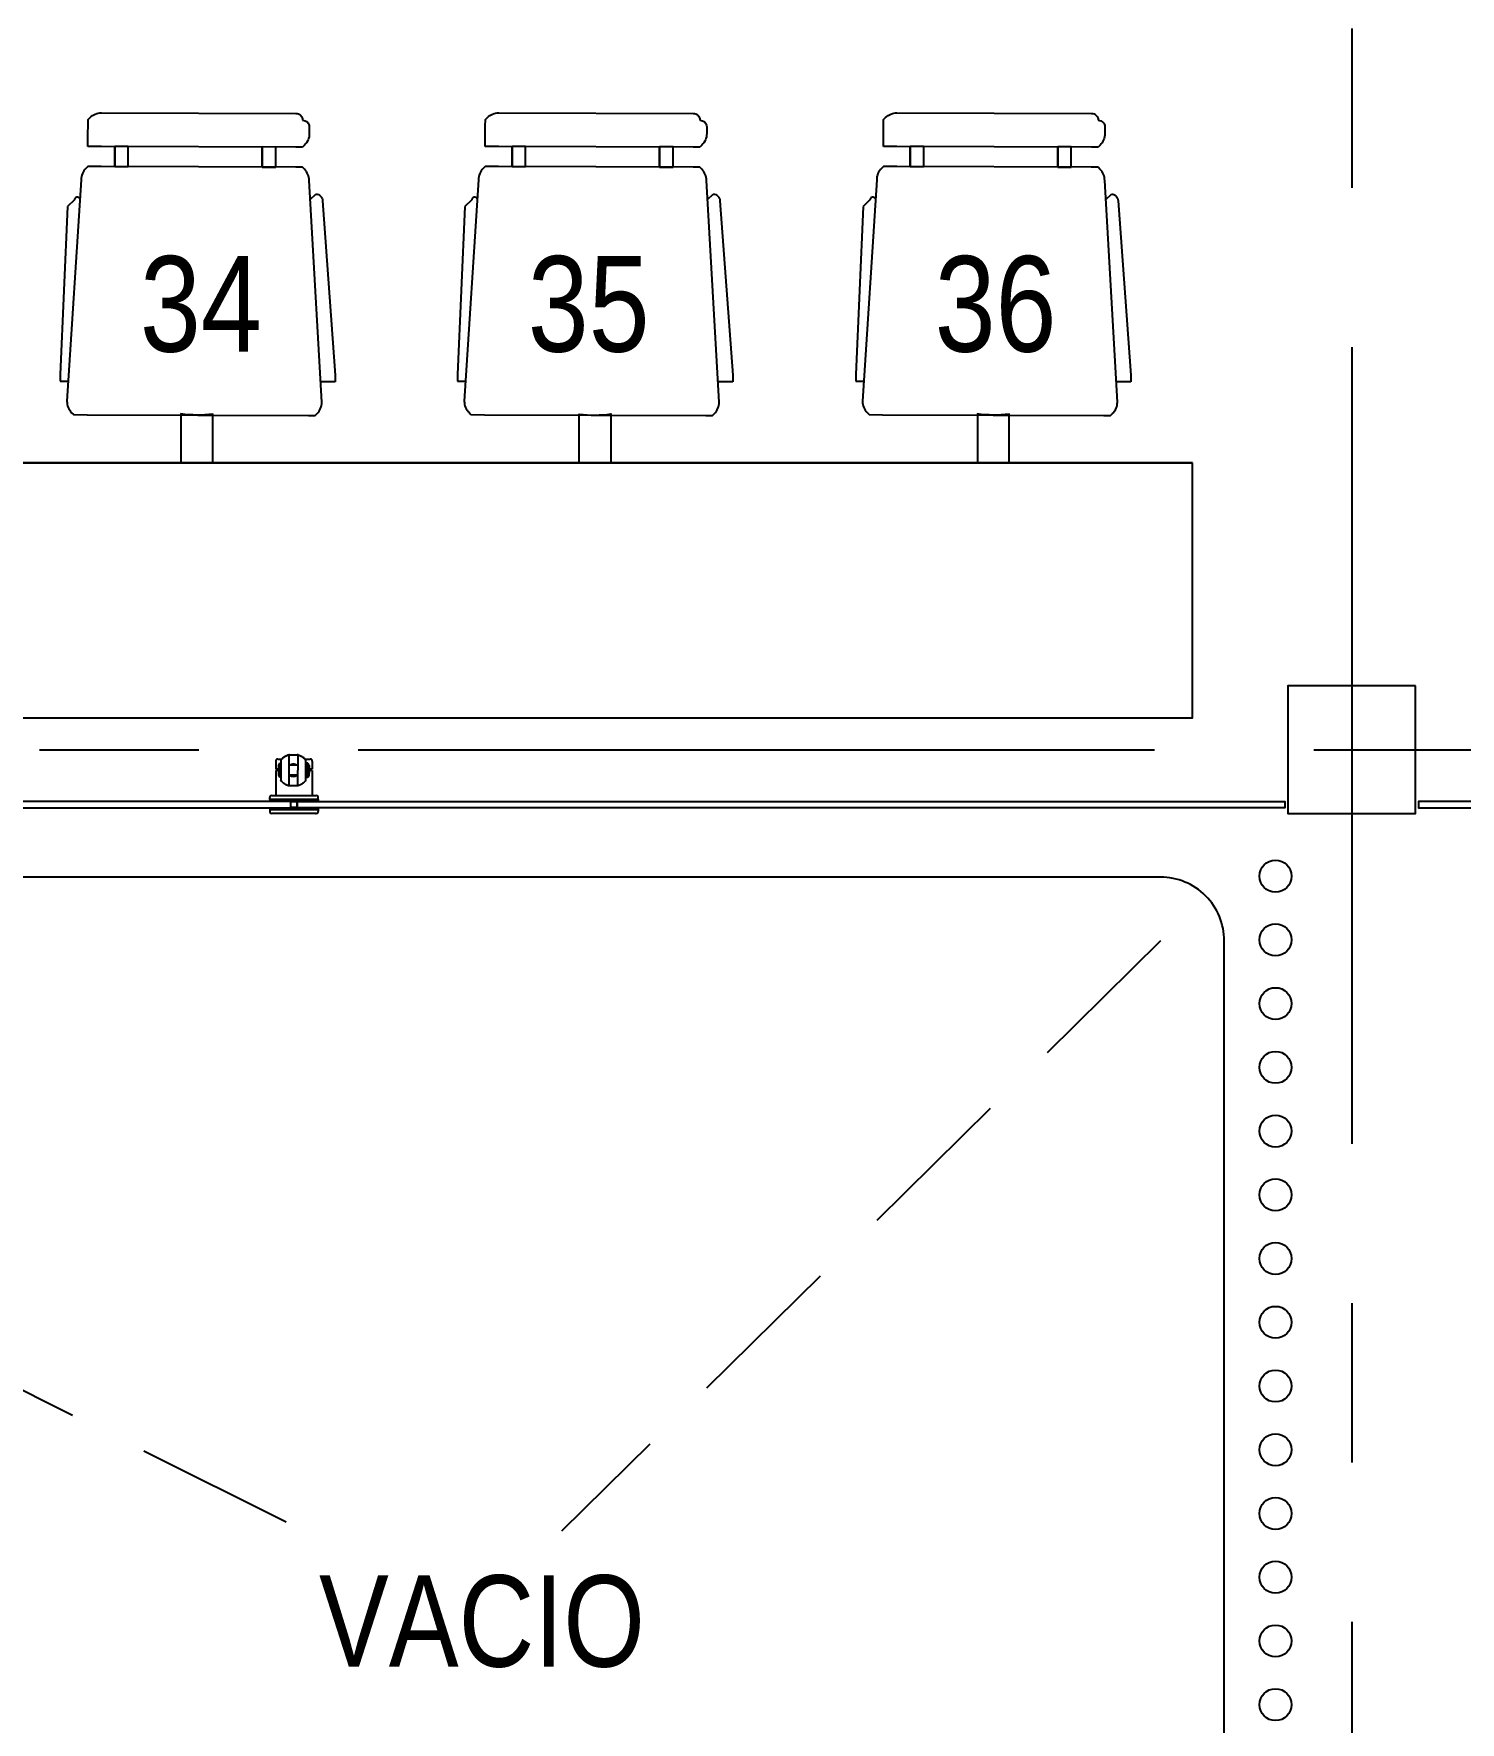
# Model space of a CAD drawing. Extents: x -28 to 149, y -33 to 76.
# Drawn here: x 37.932 to 40.17, y 2.755 to 5.404 of the extents above; entities that cross this region are included whole.
import ezdxf

# ---------------------------------------------------------------- set-up
doc = ezdxf.new("R2010")
doc.units = 0
for name, pattern in [('CENTER', [2, 1.25, -0.25, 0.25, -0.25]), ('HIDDEN', [0.375, 0.25, -0.125]), ('STYLE_01', [0.15, 0.1, -0.05])]:
    doc.linetypes.add(name, pattern=pattern)
for name, color, linetype in [('arq-barandas', 2, 'Continuous'), ('arq-ejes-principales', 1, 'CENTER'), ('arq-hatch', 252, 'Continuous'), ('arq-mobiliario', 1, 'Continuous'), ('arq-pared mamposteria', 4, 'Continuous'), ('arq-proyeccion', 251, 'STYLE_01'), ('arq-text-equipamiento', 2, 'Continuous'), ('arq-ventanas', 2, 'Continuous'), ('arq-vigas exteriores', 3, 'Continuous')]:
    doc.layers.add(name, color=color, linetype=linetype)
doc.styles.add('dape 2', font='ARIALN.TTF', dxfattribs={"height": 2.5})

# ---------------------------------------------------------------- blocks, each defined once
blk = doc.blocks.new('PUESTOS INDIVIDUALES')
for p, q in [((0.1375, 0.9291), (0.1373, 0.9271)), ((0.1381, 0.9311), (0.1375, 0.9291)), ((0.1391, 0.9329), (0.1381, 0.9311)), ((0.1404, 0.9345), (0.1391, 0.9329)), ((0.142, 0.9358), (0.1404, 0.9345)), ((0.1438, 0.9368), (0.142, 0.9358)), ((0.1458, 0.9374), (0.1438, 0.9368)), ((0.1478, 0.9376), (0.1458, 0.9374)), ((0.148, 0.9397), (0.1478, 0.9376)), ((0.1486, 0.9416), (0.148, 0.9397)), ((0.1496, 0.9435), (0.1486, 0.9416)), ((0.1509, 0.9451), (0.1496, 0.9435)), ((0.1525, 0.9464), (0.1509, 0.9451)), ((0.1543, 0.9474), (0.1525, 0.9464)), ((0.1562, 0.948), (0.1543, 0.9474)), ((0.1583, 0.9482), (0.1562, 0.948)), ((0.4636, 0.9492), (0.1583, 0.9482)), ((0.466, 0.9491), (0.4636, 0.9492)), ((0.4685, 0.9487), (0.466, 0.9491)), ((0.4709, 0.9481), (0.4685, 0.9487)), ((0.4733, 0.9473), (0.4709, 0.9481)), ((0.4755, 0.9462), (0.4733, 0.9473)), ((0.4777, 0.945), (0.4755, 0.9462)), ((0.4797, 0.9435), (0.4777, 0.945)), ((0.4816, 0.9418), (0.4797, 0.9435)), ((0.4846, 0.9387), (0.4816, 0.9418)), ((0.4847, 0.9282), (0.4846, 0.9387)), ((0.4847, 0.9177), (0.4847, 0.9282)), ((0.7625, 0.9291), (0.7623, 0.9271)), ((0.7631, 0.9311), (0.7625, 0.9291)), ((0.764, 0.9329), (0.7631, 0.9311)), ((0.7653, 0.9345), (0.764, 0.9329)), ((0.7669, 0.9358), (0.7653, 0.9345)), ((0.7688, 0.9368), (0.7669, 0.9358)), ((0.7707, 0.9374), (0.7688, 0.9368)), ((0.7728, 0.9376), (0.7707, 0.9374)), ((0.773, 0.9397), (0.7728, 0.9376)), ((0.7736, 0.9416), (0.773, 0.9397)), ((0.7745, 0.9435), (0.7736, 0.9416)), ((0.7758, 0.9451), (0.7745, 0.9435)), ((0.7774, 0.9464), (0.7758, 0.9451)), ((0.7792, 0.9474), (0.7774, 0.9464)), ((0.7812, 0.948), (0.7792, 0.9474)), ((0.7833, 0.9482), (0.7812, 0.948)), ((1.0885, 0.9492), (0.7833, 0.9482)), ((1.091, 0.9491), (1.0885, 0.9492)), ((1.0935, 0.9487), (1.091, 0.9491)), ((1.0959, 0.9481), (1.0935, 0.9487)), ((1.0983, 0.9473), (1.0959, 0.9481)), ((1.1005, 0.9462), (1.0983, 0.9473)), ((1.1027, 0.945), (1.1005, 0.9462)), ((1.1047, 0.9435), (1.1027, 0.945)), ((1.1065, 0.9418), (1.1047, 0.9435)), ((1.1096, 0.9387), (1.1065, 0.9418)), ((1.1097, 0.9282), (1.1096, 0.9387)), ((1.1097, 0.9177), (1.1097, 0.9282)), ((1.3861, 0.9291), (1.3859, 0.927)), ((1.3867, 0.9311), (1.3861, 0.9291)), ((1.3876, 0.9329), (1.3867, 0.9311)), ((1.3889, 0.9345), (1.3876, 0.9329)), ((1.3905, 0.9358), (1.3889, 0.9345)), ((1.3923, 0.9368), (1.3905, 0.9358)), ((1.3943, 0.9374), (1.3923, 0.9368)), ((1.3964, 0.9376), (1.3943, 0.9374)), ((1.3966, 0.9397), (1.3964, 0.9376)), ((1.3972, 0.9416), (1.3966, 0.9397)), ((1.3981, 0.9435), (1.3972, 0.9416)), ((1.3994, 0.9451), (1.3981, 0.9435)), ((1.401, 0.9464), (1.3994, 0.9451)), ((1.4028, 0.9474), (1.401, 0.9464)), ((1.4048, 0.948), (1.4028, 0.9474)), ((1.4069, 0.9482), (1.4048, 0.948)), ((1.7121, 0.9492), (1.4069, 0.9482)), ((1.7146, 0.9491), (1.7121, 0.9492)), ((1.7171, 0.9487), (1.7146, 0.9491)), ((1.7195, 0.9481), (1.7171, 0.9487)), ((1.7218, 0.9473), (1.7195, 0.9481)), ((1.7241, 0.9462), (1.7218, 0.9473)), ((1.7263, 0.945), (1.7241, 0.9462)), ((1.7283, 0.9435), (1.7263, 0.945)), ((1.7301, 0.9418), (1.7283, 0.9435)), ((1.7332, 0.9387), (1.7301, 0.9418)), ((1.7332, 0.9282), (1.7332, 0.9387)), ((1.7333, 0.9177), (1.7332, 0.9282)), ((0.1373, 0.9271), (0.1374, 0.9165)), ((0.1374, 0.9165), (0.1375, 0.914)), ((0.1375, 0.914), (0.1379, 0.9116)), ((0.1379, 0.9116), (0.1385, 0.9092)), ((0.1385, 0.9092), (0.1393, 0.9068)), ((0.1393, 0.9068), (0.1404, 0.9046)), ((0.1404, 0.9046), (0.1417, 0.9024)), ((0.1417, 0.9024), (0.1432, 0.9004)), ((0.4848, 0.8966), (0.4847, 0.9177)), ((0.4847, 0.9177), (0.4847, 0.9177)), ((0.7623, 0.9271), (0.7623, 0.9165)), ((0.7623, 0.9165), (0.7625, 0.914)), ((0.7625, 0.914), (0.7628, 0.9116)), ((0.7628, 0.9116), (0.7634, 0.9092)), ((0.7634, 0.9092), (0.7643, 0.9068)), ((0.7643, 0.9068), (0.7654, 0.9046)), ((0.7654, 0.9046), (0.7667, 0.9024)), ((0.7667, 0.9024), (0.7681, 0.9004)), ((1.1098, 0.8966), (1.1097, 0.9177)), ((1.1097, 0.9177), (1.1097, 0.9177)), ((1.3859, 0.927), (1.3859, 0.9165)), ((1.3859, 0.9165), (1.3861, 0.914)), ((1.3861, 0.914), (1.3864, 0.9116)), ((1.3864, 0.9116), (1.387, 0.9091)), ((1.387, 0.9091), (1.3879, 0.9068)), ((1.3879, 0.9068), (1.389, 0.9046)), ((1.389, 0.9046), (1.3902, 0.9024)), ((1.3902, 0.9024), (1.3917, 0.9004)), ((1.7334, 0.8966), (1.7333, 0.9177)), ((1.7333, 0.9177), (1.7333, 0.9177)), ((0.1432, 0.9004), (0.1449, 0.8986)), ((0.1449, 0.8986), (0.1479, 0.8955)), ((0.1479, 0.8955), (0.1585, 0.8955)), ((0.1585, 0.8955), (0.4637, 0.8966)), ((0.1902, 0.8641), (0.1901, 0.8957)), ((0.1902, 0.8641), (0.1901, 0.8957)), ((0.1901, 0.8957), (0.2111, 0.8957)), ((0.2112, 0.8641), (0.2111, 0.8957)), ((0.2111, 0.8957), (0.2112, 0.8641)), ((0.4216, 0.8964), (0.4427, 0.8965)), ((0.4217, 0.8648), (0.4216, 0.8964)), ((0.4217, 0.8648), (0.4216, 0.8964)), ((0.4428, 0.8649), (0.4427, 0.8965)), ((0.4427, 0.8965), (0.4428, 0.8649)), ((0.4637, 0.8966), (0.4848, 0.8966)), ((0.7681, 0.9004), (0.7698, 0.8986)), ((0.7698, 0.8986), (0.7729, 0.8955)), ((0.7729, 0.8955), (0.7834, 0.8955)), ((0.7834, 0.8955), (1.0887, 0.8966)), ((0.8151, 0.8641), (0.815, 0.8957)), ((0.8151, 0.8641), (0.815, 0.8957)), ((0.815, 0.8957), (0.8361, 0.8957)), ((0.8362, 0.8641), (0.8361, 0.8957)), ((0.8361, 0.8957), (0.8362, 0.8641)), ((1.0466, 0.8964), (1.0677, 0.8965)), ((1.0467, 0.8648), (1.0466, 0.8964)), ((1.0467, 0.8648), (1.0466, 0.8964)), ((1.0678, 0.8649), (1.0677, 0.8965)), ((1.0677, 0.8965), (1.0678, 0.8649)), ((1.0887, 0.8966), (1.1098, 0.8966)), ((1.3917, 0.9004), (1.3934, 0.8986)), ((1.3934, 0.8986), (1.3965, 0.8955)), ((1.3965, 0.8955), (1.407, 0.8955)), ((1.407, 0.8955), (1.7123, 0.8966)), ((1.4386, 0.8956), (1.4597, 0.8957)), ((1.4387, 0.8641), (1.4386, 0.8956)), ((1.4387, 0.8641), (1.4386, 0.8956)), ((1.4598, 0.8641), (1.4597, 0.8957)), ((1.4597, 0.8957), (1.4598, 0.8641)), ((1.6702, 0.8964), (1.6912, 0.8965)), ((1.6703, 0.8648), (1.6702, 0.8964)), ((1.6703, 0.8648), (1.6702, 0.8964)), ((1.6914, 0.8649), (1.6912, 0.8965)), ((1.6912, 0.8965), (1.6914, 0.8649)), ((1.7123, 0.8966), (1.7334, 0.8966)), ((0.1377, 0.8453), (0.1381, 0.8478)), ((0.1381, 0.8478), (0.1387, 0.8502)), ((0.1387, 0.8502), (0.1395, 0.8526)), ((0.1395, 0.8526), (0.1406, 0.8548)), ((0.1406, 0.8548), (0.1418, 0.857)), ((0.1418, 0.857), (0.1433, 0.859)), ((0.1433, 0.859), (0.145, 0.8608)), ((0.145, 0.8608), (0.1481, 0.8639)), ((0.1481, 0.8639), (0.1586, 0.864)), ((0.1586, 0.864), (0.4638, 0.865)), ((0.2112, 0.8641), (0.1902, 0.8641)), ((0.4428, 0.8649), (0.4217, 0.8648)), ((0.4638, 0.865), (0.4849, 0.8651)), ((0.4638, 0.865), (0.4638, 0.865)), ((0.4849, 0.8651), (0.488, 0.862)), ((0.488, 0.862), (0.4897, 0.8601)), ((0.4897, 0.8601), (0.4912, 0.8581)), ((0.4912, 0.8581), (0.4925, 0.856)), ((0.4925, 0.856), (0.4935, 0.8538)), ((0.4935, 0.8538), (0.4944, 0.8514)), ((0.4944, 0.8514), (0.495, 0.849)), ((0.495, 0.849), (0.4954, 0.8465)), ((0.7627, 0.8453), (0.763, 0.8478)), ((0.763, 0.8478), (0.7636, 0.8502)), ((0.7636, 0.8502), (0.7645, 0.8526)), ((0.7645, 0.8526), (0.7655, 0.8548)), ((0.7655, 0.8548), (0.7668, 0.857)), ((0.7668, 0.857), (0.7683, 0.859)), ((0.7683, 0.859), (0.77, 0.8608)), ((0.77, 0.8608), (0.773, 0.8639)), ((0.773, 0.8639), (0.7836, 0.864)), ((0.7836, 0.864), (1.0888, 0.865)), ((0.8362, 0.8641), (0.8151, 0.8641)), ((1.0678, 0.8649), (1.0467, 0.8648)), ((1.0888, 0.865), (1.1099, 0.8651)), ((1.0888, 0.865), (1.0888, 0.865)), ((1.1099, 0.8651), (1.113, 0.862)), ((1.113, 0.862), (1.1146, 0.8601)), ((1.1146, 0.8601), (1.1161, 0.8581)), ((1.1161, 0.8581), (1.1174, 0.856)), ((1.1174, 0.856), (1.1185, 0.8538)), ((1.1185, 0.8538), (1.1193, 0.8514)), ((1.1193, 0.8514), (1.12, 0.849)), ((1.12, 0.849), (1.1203, 0.8465)), ((1.3863, 0.8453), (1.3866, 0.8478)), ((1.3866, 0.8478), (1.3872, 0.8502)), ((1.3872, 0.8502), (1.3881, 0.8526)), ((1.3881, 0.8526), (1.3891, 0.8548)), ((1.3891, 0.8548), (1.3904, 0.857)), ((1.3904, 0.857), (1.3919, 0.859)), ((1.3919, 0.859), (1.3935, 0.8608)), ((1.3935, 0.8608), (1.3966, 0.8639)), ((1.3966, 0.8639), (1.4071, 0.864)), ((1.4071, 0.864), (1.7124, 0.865)), ((1.4598, 0.8641), (1.4387, 0.8641)), ((1.6914, 0.8649), (1.6703, 0.8648)), ((1.7124, 0.865), (1.7335, 0.8651)), ((1.7124, 0.865), (1.7124, 0.865)), ((1.7335, 0.8651), (1.7366, 0.862)), ((1.7366, 0.862), (1.7382, 0.8601)), ((1.7382, 0.8601), (1.7397, 0.8581)), ((1.7397, 0.8581), (1.741, 0.856)), ((1.741, 0.856), (1.7421, 0.8538)), ((1.7421, 0.8538), (1.7429, 0.8514)), ((1.7429, 0.8514), (1.7436, 0.849)), ((1.7436, 0.849), (1.7439, 0.8465)), ((0.1177, 0.4954), (0.1376, 0.8428)), ((0.1251, 0.8215), (0.1231, 0.8209)), ((0.1271, 0.8218), (0.1251, 0.8215)), ((0.1359, 0.8131), (0.1271, 0.8218)), ((0.1376, 0.8428), (0.1377, 0.8453)), ((0.4954, 0.8465), (0.4955, 0.844)), ((0.4955, 0.844), (0.5177, 0.4967)), ((0.7427, 0.4954), (0.7626, 0.8428)), ((0.7501, 0.8215), (0.7481, 0.8209)), ((0.7521, 0.8218), (0.7501, 0.8215)), ((0.7609, 0.8131), (0.7521, 0.8218)), ((0.7626, 0.8428), (0.7627, 0.8453)), ((1.1203, 0.8465), (1.1205, 0.844)), ((1.1205, 0.844), (1.1427, 0.4967)), ((1.3663, 0.4954), (1.3862, 0.8428)), ((1.3737, 0.8215), (1.3717, 0.8209)), ((1.3757, 0.8218), (1.3737, 0.8215)), ((1.3845, 0.8131), (1.3757, 0.8218)), ((1.3862, 0.8428), (1.3863, 0.8453)), ((1.7439, 0.8465), (1.7441, 0.844)), ((1.7441, 0.844), (1.7663, 0.4967)), ((0.1167, 0.8112), (0.0965, 0.5374)), ((0.1168, 0.8132), (0.1167, 0.8112)), ((0.1174, 0.8152), (0.1168, 0.8132)), ((0.1184, 0.8171), (0.1174, 0.8152)), ((0.1197, 0.8186), (0.1184, 0.8171)), ((0.1213, 0.82), (0.1197, 0.8186)), ((0.1231, 0.8209), (0.1213, 0.82)), ((0.4974, 0.8143), (0.4987, 0.8156)), ((0.4987, 0.8156), (0.4997, 0.8163)), ((0.4997, 0.8163), (0.5009, 0.8168)), ((0.5009, 0.8168), (0.5022, 0.8168)), ((0.5022, 0.8168), (0.5034, 0.8165)), ((0.5034, 0.8165), (0.5045, 0.8159)), ((0.5045, 0.8159), (0.5054, 0.8149)), ((0.5054, 0.8149), (0.5059, 0.8138)), ((0.5059, 0.8138), (0.5061, 0.8125)), ((0.5061, 0.8125), (0.5167, 0.802)), ((0.5167, 0.802), (0.5281, 0.5389)), ((0.7416, 0.8112), (0.7215, 0.5374)), ((0.7418, 0.8132), (0.7416, 0.8112)), ((0.7424, 0.8152), (0.7418, 0.8132)), ((0.7434, 0.8171), (0.7424, 0.8152)), ((0.7447, 0.8186), (0.7434, 0.8171)), ((0.7463, 0.82), (0.7447, 0.8186)), ((0.7481, 0.8209), (0.7463, 0.82)), ((1.1224, 0.8143), (1.1236, 0.8156)), ((1.1236, 0.8156), (1.1247, 0.8163)), ((1.1247, 0.8163), (1.1259, 0.8168)), ((1.1259, 0.8168), (1.1271, 0.8168)), ((1.1271, 0.8168), (1.1284, 0.8165)), ((1.1284, 0.8165), (1.1295, 0.8159)), ((1.1295, 0.8159), (1.1303, 0.8149)), ((1.1303, 0.8149), (1.1309, 0.8138)), ((1.1309, 0.8138), (1.1311, 0.8125)), ((1.1311, 0.8125), (1.1417, 0.802)), ((1.1417, 0.802), (1.1531, 0.5389)), ((1.3652, 0.8112), (1.3451, 0.5374)), ((1.3654, 0.8132), (1.3652, 0.8112)), ((1.366, 0.8152), (1.3654, 0.8132)), ((1.367, 0.817), (1.366, 0.8152)), ((1.3683, 0.8186), (1.367, 0.817)), ((1.3699, 0.82), (1.3683, 0.8186)), ((1.3717, 0.8209), (1.3699, 0.82)), ((1.746, 0.8143), (1.7472, 0.8156)), ((1.7472, 0.8156), (1.7483, 0.8163)), ((1.7483, 0.8163), (1.7495, 0.8167)), ((1.7495, 0.8167), (1.7507, 0.8168)), ((1.7507, 0.8168), (1.752, 0.8165)), ((1.752, 0.8165), (1.7531, 0.8159)), ((1.7531, 0.8159), (1.7539, 0.8149)), ((1.7539, 0.8149), (1.7545, 0.8138)), ((1.7545, 0.8138), (1.7547, 0.8125)), ((1.7547, 0.8125), (1.7652, 0.802)), ((1.7652, 0.802), (1.7767, 0.5389)), ((0.0965, 0.5374), (0.0966, 0.5269)), ((0.5281, 0.5389), (0.5281, 0.5284)), ((0.7215, 0.5374), (0.7215, 0.5269)), ((1.1531, 0.5389), (1.1531, 0.5284)), ((1.3451, 0.5374), (1.3451, 0.5269)), ((1.7767, 0.5389), (1.7767, 0.5284)), ((0.0966, 0.5269), (0.1071, 0.527)), ((0.1071, 0.527), (0.1195, 0.527)), ((0.5176, 0.5283), (0.5157, 0.5283)), ((0.5281, 0.5284), (0.5176, 0.5283)), ((0.7215, 0.5269), (0.732, 0.527)), ((0.732, 0.527), (0.7445, 0.527)), ((1.1426, 0.5283), (1.1407, 0.5283)), ((1.1531, 0.5284), (1.1426, 0.5283)), ((1.3451, 0.5269), (1.3556, 0.5269)), ((1.3556, 0.5269), (1.3681, 0.527)), ((1.7662, 0.5283), (1.7643, 0.5283)), ((1.7767, 0.5284), (1.7662, 0.5283)), ((0.1178, 0.4929), (0.1177, 0.4954)), ((0.1182, 0.4905), (0.1178, 0.4929)), ((0.1188, 0.488), (0.1182, 0.4905)), ((0.1197, 0.4857), (0.1188, 0.488)), ((0.1207, 0.4834), (0.1197, 0.4857)), ((0.122, 0.4813), (0.1207, 0.4834)), ((0.1235, 0.4793), (0.122, 0.4813)), ((0.1252, 0.4775), (0.1235, 0.4793)), ((0.1283, 0.4744), (0.1252, 0.4775)), ((0.5103, 0.4788), (0.5073, 0.4757)), ((0.512, 0.4806), (0.5103, 0.4788)), ((0.5135, 0.4826), (0.512, 0.4806)), ((0.5147, 0.4848), (0.5135, 0.4826)), ((0.5158, 0.487), (0.5147, 0.4848)), ((0.5166, 0.4894), (0.5158, 0.487)), ((0.5172, 0.4918), (0.5166, 0.4894)), ((0.5176, 0.4942), (0.5172, 0.4918)), ((0.5177, 0.4967), (0.5176, 0.4942)), ((0.7428, 0.4929), (0.7427, 0.4954)), ((0.7432, 0.4905), (0.7428, 0.4929)), ((0.7438, 0.488), (0.7432, 0.4905)), ((0.7446, 0.4857), (0.7438, 0.488)), ((0.7457, 0.4834), (0.7446, 0.4857)), ((0.747, 0.4813), (0.7457, 0.4834)), ((0.7485, 0.4793), (0.747, 0.4813)), ((0.7502, 0.4775), (0.7485, 0.4793)), ((0.7533, 0.4744), (0.7502, 0.4775)), ((1.1353, 0.4788), (1.1322, 0.4757)), ((1.137, 0.4806), (1.1353, 0.4788)), ((1.1384, 0.4826), (1.137, 0.4806)), ((1.1397, 0.4848), (1.1384, 0.4826)), ((1.1408, 0.487), (1.1397, 0.4848)), ((1.1416, 0.4894), (1.1408, 0.487)), ((1.1422, 0.4918), (1.1416, 0.4894)), ((1.1426, 0.4942), (1.1422, 0.4918)), ((1.1427, 0.4967), (1.1426, 0.4942)), ((1.3664, 0.4929), (1.3663, 0.4954)), ((1.3668, 0.4904), (1.3664, 0.4929)), ((1.3674, 0.488), (1.3668, 0.4904)), ((1.3682, 0.4857), (1.3674, 0.488)), ((1.3693, 0.4834), (1.3682, 0.4857)), ((1.3706, 0.4813), (1.3693, 0.4834)), ((1.3721, 0.4793), (1.3706, 0.4813)), ((1.3738, 0.4775), (1.3721, 0.4793)), ((1.3769, 0.4744), (1.3738, 0.4775)), ((1.7589, 0.4787), (1.7558, 0.4757)), ((1.7606, 0.4806), (1.7589, 0.4787)), ((1.762, 0.4826), (1.7606, 0.4806)), ((1.7633, 0.4848), (1.762, 0.4826)), ((1.7644, 0.487), (1.7633, 0.4848)), ((1.7652, 0.4894), (1.7644, 0.487)), ((1.7658, 0.4918), (1.7652, 0.4894)), ((1.7662, 0.4942), (1.7658, 0.4918)), ((1.7663, 0.4967), (1.7662, 0.4942)), ((0.1388, 0.4744), (0.1283, 0.4744)), ((0.4862, 0.4756), (0.1388, 0.4744)), ((0.5073, 0.4757), (0.4862, 0.4756)), ((0.7638, 0.4744), (0.7533, 0.4744)), ((1.1112, 0.4756), (0.7638, 0.4744)), ((1.1322, 0.4757), (1.1112, 0.4756)), ((1.3874, 0.4744), (1.3769, 0.4744)), ((1.7348, 0.4756), (1.3874, 0.4744)), ((1.7558, 0.4757), (1.7348, 0.4756))]:
    blk.add_line(p, q)
at = {"linetype": 'Continuous'}
blk.add_line((7.5, 0.4), (0, 0.4), dxfattribs=at)
for points in [[(0.3375, 0.4), (0.2875, 0.4), (0.2875, 0.4766, 0.071799), (0.3375, 0.477)], [(0.9125, 0.4), (0.9625, 0.4), (0.9625, 0.4766, -0.071799), (0.9125, 0.477)], [(1.5875, 0.4), (1.5375, 0.4), (1.5375, 0.4766, 0.071799), (1.5875, 0.477)]]:
    blk.add_lwpolyline(points, format="xyb", close=True, dxfattribs=at)
blk.add_lwpolyline([(0, 0.4), (7.5, 0.4), (7.5, 0), (0, 0)], close=True, dxfattribs=at)
blk = doc.blocks.new('base vidrio 1')
for p, q in [((345.9692, 164.3066), (345.9753, 164.3066)), ((345.9742, 164.3054), (345.9742, 164.2961)), ((345.9742, 164.3054), (345.9742, 164.3054)), ((345.9869, 164.296), (345.9869, 164.3135)), ((345.9869, 164.3135), (345.9869, 164.3135)), ((346.0004, 164.3135), (346.0004, 164.296)), ((346.0004, 164.3135), (346.0004, 164.3135)), ((346.0117, 164.3066), (346.02, 164.3066)), ((346.0131, 164.296), (346.0131, 164.3053)), ((346.0131, 164.3053), (346.0131, 164.3053)), ((345.9661, 164.3034), (345.9661, 164.2907)), ((345.9702, 164.2907), (345.9661, 164.2907)), ((345.9702, 164.2887), (345.9661, 164.2887)), ((345.9661, 164.2887), (345.9661, 164.2493)), ((345.9702, 164.2886), (345.9701, 164.2821)), ((345.9701, 164.2821), (345.9721, 164.278)), ((345.9702, 164.2961), (345.9722, 164.3002)), ((345.9702, 164.2961), (345.9702, 164.2922)), ((345.9702, 164.2886), (345.9702, 164.2922)), ((345.9722, 164.3002), (345.9721, 164.278)), ((345.9742, 164.3002), (345.9722, 164.3002)), ((345.9742, 164.2961), (345.9741, 164.2821)), ((345.9741, 164.2821), (345.9741, 164.2727)), ((345.9868, 164.282), (345.9869, 164.296)), ((345.9868, 164.2645), (345.9868, 164.282)), ((346.0003, 164.2811), (345.9868, 164.2811)), ((346.0004, 164.2969), (345.9869, 164.297)), ((346.0004, 164.296), (346.0003, 164.282)), ((346.0003, 164.282), (346.0003, 164.2645)), ((346.013, 164.282), (346.0131, 164.296)), ((346.013, 164.2726), (346.013, 164.282)), ((346.0141, 164.281), (346.013, 164.281)), ((346.0142, 164.2969), (346.0131, 164.2969)), ((346.0142, 164.3001), (346.0141, 164.2779)), ((346.0162, 164.3001), (346.0142, 164.3001)), ((346.0162, 164.3001), (346.0161, 164.2779)), ((346.0181, 164.2815), (346.0161, 164.2779)), ((346.0182, 164.2965), (346.0162, 164.3001)), ((346.0182, 164.287), (346.0181, 164.2815)), ((346.0182, 164.2965), (346.0182, 164.2909)), ((346.0182, 164.2909), (346.0182, 164.287)), ((346.0232, 164.2907), (346.0182, 164.2908)), ((346.0232, 164.2887), (346.0182, 164.2887)), ((346.0189, 164.2861), (346.0189, 164.286)), ((346.0213, 164.2907), (346.0213, 164.2905)), ((346.0214, 164.2907), (346.0214, 164.2907)), ((346.0232, 164.3034), (346.0232, 164.2907)), ((346.0232, 164.2887), (346.0232, 164.2493)), ((345.9741, 164.278), (345.9721, 164.278)), ((346.0161, 164.2779), (346.0141, 164.2779)), ((345.9565, 164.2429), (345.9565, 164.2461)), ((345.9565, 164.2429), (346.0327, 164.2429)), ((345.9565, 164.2429), (345.9565, 164.2401)), ((346.0327, 164.2429), (345.9565, 164.2429)), ((345.9565, 164.2301), (345.9565, 164.2276)), ((346.0327, 164.2276), (345.9565, 164.2276)), ((345.9565, 164.2276), (346.0327, 164.2276)), ((345.9565, 164.2276), (345.9565, 164.2244)), ((345.9597, 164.2493), (346.0296, 164.2493)), ((346.0327, 164.2429), (346.0327, 164.2461)), ((346.0327, 164.2429), (346.0327, 164.2401)), ((346.0327, 164.2301), (346.0327, 164.2276)), ((346.0327, 164.2276), (346.0327, 164.2244)), ((346.0278, 164.2212), (345.9597, 164.2212)), ((346.0296, 164.2212), (345.9597, 164.2212))]:
    blk.add_line(p, q)
at = {"flags": 128}
for points in [[(345.9742, 164.3054), (345.9748, 164.3061), (345.9754, 164.3067), (345.976, 164.3073), (345.9766, 164.3078), (345.9772, 164.3084), (345.9778, 164.3089), (345.9784, 164.3093), (345.979, 164.3098), (345.9796, 164.3102), (345.9803, 164.3106), (345.9809, 164.311), (345.9815, 164.3113), (345.9821, 164.3117), (345.9828, 164.312), (345.9834, 164.3123), (345.9839, 164.3125), (345.9845, 164.3127), (345.985, 164.3129), (345.9855, 164.3131), (345.9859, 164.3132), (345.9863, 164.3133), (345.9866, 164.3134), (345.9868, 164.3135), (345.9869, 164.3135)], [(345.9742, 164.3054), (345.9748, 164.3061), (345.9755, 164.3068), (345.9762, 164.3075), (345.9769, 164.3081), (345.9776, 164.3088), (345.9784, 164.3093), (345.9791, 164.3099), (345.9799, 164.3104), (345.9808, 164.3109), (345.9816, 164.3114), (345.9824, 164.3118), (345.9833, 164.3123), (345.9842, 164.3126), (345.9851, 164.313), (345.986, 164.3133), (345.9869, 164.3135)], [(345.9869, 164.3135), (345.987, 164.3135), (345.9872, 164.3135), (345.9874, 164.3135), (345.9878, 164.3135), (345.9883, 164.3134), (345.9889, 164.3134), (345.9896, 164.3134), (345.9903, 164.3133), (345.9911, 164.3133), (345.9919, 164.3133), (345.9928, 164.3133), (345.9937, 164.3133), (345.9946, 164.3133), (345.9954, 164.3133), (345.9963, 164.3133), (345.9971, 164.3133), (345.9978, 164.3133), (345.9984, 164.3134), (345.999, 164.3134), (345.9995, 164.3134), (345.9999, 164.3135), (346.0002, 164.3135), (346.0004, 164.3135), (346.0004, 164.3135)], [(346.0004, 164.3135), (346.0005, 164.3135), (346.0007, 164.3134), (346.001, 164.3133), (346.0014, 164.3132), (346.0018, 164.313), (346.0023, 164.3129), (346.0028, 164.3127), (346.0034, 164.3125), (346.004, 164.3122), (346.0046, 164.3119), (346.0052, 164.3116), (346.0058, 164.3113), (346.0064, 164.3109), (346.0071, 164.3106), (346.0077, 164.3101), (346.0083, 164.3097), (346.0089, 164.3093), (346.0095, 164.3088), (346.0101, 164.3083), (346.0108, 164.3078), (346.0113, 164.3072), (346.0119, 164.3066), (346.0125, 164.306), (346.0131, 164.3053)], [(346.0004, 164.3135), (346.0013, 164.3132), (346.0022, 164.3129), (346.0031, 164.3126), (346.004, 164.3122), (346.0049, 164.3118), (346.0057, 164.3113), (346.0066, 164.3109), (346.0074, 164.3104), (346.0082, 164.3098), (346.009, 164.3093), (346.0097, 164.3087), (346.0104, 164.3081), (346.0111, 164.3074), (346.0118, 164.3067), (346.0125, 164.306), (346.0131, 164.3053)], [(345.9702, 164.2922), (345.9703, 164.2924), (345.9705, 164.2925), (345.9706, 164.2926), (345.9708, 164.2926), (345.9709, 164.2926), (345.971, 164.2925), (345.9711, 164.2923), (345.9712, 164.2921), (345.9713, 164.2919), (345.9714, 164.2916), (345.9714, 164.2913), (345.9714, 164.291), (345.9714, 164.2907), (345.9713, 164.2903), (345.9713, 164.29), (345.9712, 164.2897), (345.9711, 164.2894), (345.971, 164.2891), (345.9709, 164.2889), (345.9708, 164.2888), (345.9706, 164.2887), (345.9705, 164.2886), (345.9703, 164.2886), (345.9702, 164.2886)], [(346.0182, 164.287), (346.018, 164.287), (346.0179, 164.287), (346.0177, 164.287), (346.0176, 164.2871), (346.0175, 164.2872), (346.0174, 164.2874), (346.0173, 164.2876), (346.0172, 164.2878), (346.0171, 164.2881), (346.0171, 164.2884), (346.017, 164.2887), (346.017, 164.289), (346.0171, 164.2893), (346.0171, 164.2895), (346.0171, 164.2898), (346.0172, 164.2901), (346.0173, 164.2903), (346.0174, 164.2905), (346.0175, 164.2907), (346.0176, 164.2908), (346.0177, 164.2909), (346.0179, 164.2909), (346.018, 164.291), (346.0182, 164.2909)], [(345.9868, 164.2645), (345.9867, 164.2646), (345.9865, 164.2646), (345.9862, 164.2647), (345.9858, 164.2648), (345.9854, 164.265), (345.9849, 164.2652), (345.9844, 164.2653), (345.9838, 164.2656), (345.9833, 164.2658), (345.9827, 164.2661), (345.982, 164.2664), (345.9814, 164.2667), (345.9808, 164.2671), (345.9801, 164.2675), (345.9795, 164.2679), (345.9789, 164.2683), (345.9783, 164.2688), (345.9777, 164.2692), (345.9771, 164.2697), (345.9765, 164.2703), (345.9759, 164.2708), (345.9753, 164.2714), (345.9747, 164.2721), (345.9741, 164.2727)], [(346.0003, 164.2645), (346.0002, 164.2645), (346.0001, 164.2645), (345.9998, 164.2646), (345.9994, 164.2646), (345.9989, 164.2646), (345.9983, 164.2647), (345.9977, 164.2647), (345.9969, 164.2647), (345.9961, 164.2648), (345.9953, 164.2648), (345.9944, 164.2648), (345.9935, 164.2648), (345.9927, 164.2648), (345.9918, 164.2648), (345.991, 164.2648), (345.9902, 164.2647), (345.9894, 164.2647), (345.9888, 164.2647), (345.9882, 164.2647), (345.9877, 164.2646), (345.9873, 164.2646), (345.987, 164.2646), (345.9869, 164.2646), (345.9868, 164.2646)], [(346.013, 164.2726), (346.0124, 164.272), (346.0119, 164.2713), (346.0113, 164.2707), (346.0107, 164.2702), (346.0101, 164.2697), (346.0095, 164.2692), (346.0088, 164.2687), (346.0082, 164.2682), (346.0076, 164.2678), (346.007, 164.2674), (346.0063, 164.267), (346.0057, 164.2667), (346.0051, 164.2663), (346.0045, 164.266), (346.0039, 164.2658), (346.0033, 164.2655), (346.0027, 164.2653), (346.0022, 164.2651), (346.0017, 164.2649), (346.0013, 164.2648), (346.0009, 164.2647), (346.0006, 164.2646), (346.0004, 164.2645), (346.0003, 164.2645)]]:
    blk.add_lwpolyline(points, dxfattribs=at)
at = {"ltscale": 0.722756, "flags": 128}
blk.add_lwpolyline([(345.9989, 164.2969), (345.9986, 164.2971), (345.9983, 164.2973), (345.9979, 164.2975), (345.9975, 164.2977), (345.9971, 164.2979), (345.9966, 164.2981), (345.9962, 164.2982), (345.9957, 164.2983), (345.9952, 164.2984), (345.9947, 164.2985), (345.9941, 164.2985), (345.9936, 164.2986), (345.9931, 164.2985), (345.9926, 164.2985), (345.9921, 164.2984), (345.9916, 164.2983), (345.9911, 164.2982), (345.9906, 164.2981), (345.9902, 164.2979), (345.9898, 164.2977), (345.9894, 164.2976), (345.989, 164.2974), (345.9887, 164.2972), (345.9883, 164.297)], dxfattribs=at)
blk.add_lwpolyline([(345.9896, 164.2398), (345.9994, 164.2398), (345.9994, 164.2308), (345.9896, 164.2308)], close=True)
for centre, radius, start, end in [((345.9692, 164.3034), 0.00318, 90, 180), ((346.02, 164.3034), 0.00318, 0, 90), ((345.9936, 164.289), 0.00952, 56.1608, 123.5597), ((345.9936, 164.289), 0.00952, 236.4456, 303.2749), ((345.9597, 164.2461), 0.00318, 90, 180), ((346.0296, 164.2461), 0.00318, 0, 90), ((345.9597, 164.2244), 0.00318, 180, 270), ((346.0278, 164.2243), 0.00318, 270, 281.591), ((346.0296, 164.2244), 0.00318, 270, 0)]:
    blk.add_arc(centre, radius, start, end)
at = {"ltscale": 0.422374}
blk.add_arc((345.9936, 164.289), 0.0087, 65.5094, 114.2111, dxfattribs=at)
at = {"ltscale": 0.41506}
blk.add_arc((345.9936, 164.289), 0.0087, 245.931, 293.7895, dxfattribs=at)

msp = doc.modelspace()

# ---------------------------------------------------------------- hatches: boundary and pattern name
at = {"layer": 'arq-hatch'}
h = msp.add_hatch(dxfattribs=at)
h.set_pattern_fill('LINE', color=8, scale=0.02, angle=45, style=0)
h.set_pattern_definition([(45, (56.22398, 4.97406), (-0.04490128, 0.04490128), [])])
h.paths.add_polyline_path([(56.306, 6.62), (56.176, 6.67), (56.176, 4.4481), (56.306, 4.4966)])
h.paths.add_polyline_path([(56.3053, 4.0878), (56.176, 4.1375), (56.176, 3.9938), (56.0849, 3.9938), (56.1349, 3.8639), (56.3049, 3.8639)])
h.paths.add_polyline_path([(55.7735, 3.9938), (53.9322, 3.9938), (53.9322, 3.8638), (54.1448, 3.8638), (55.1734, 3.8638), (55.7249, 3.8638)])
h.paths.add_polyline_path([(53.9322, 3.9938), (53.8322, 3.9938), (53.8322, 3.8638), (53.9322, 3.8638)])
h.paths.add_polyline_path([(53.8322, 3.9938), (53.5432, 3.9938), (53.5932, 3.8638), (53.8322, 3.8638)])
h.paths.add_polyline_path([(-0.1776, 4.5303), (-0.3076, 4.4803), (-0.3076, 4.2812), (-0.1776, 4.2812)])
h.paths.add_polyline_path([(-0.1776, 4.2812), (-0.3076, 4.2812), (-0.3076, 4.1562), (-0.1776, 4.1562)])
h.paths.add_polyline_path([(0, 4.0803), (-0.1776, 4.0803), (-0.1776, 4.1562), (-0.3076, 4.1562), (-0.3076, 3.9503), (0, 3.9503)])
h.paths.add_polyline_path([(0.2724, 4.0803), (0, 4.0803), (0, 3.9503), (0.2224, 3.9503)])
h.paths.add_polyline_path([(10.3138, 5.6199), (8.2571, 5.6238), (8.2772, 5.57), (8.7716, 5.57), (9.8002, 5.57), (10.2946, 5.57)])
h.paths.add_polyline_path([(10.3446, 5.7), (8.2287, 5.7), (8.2571, 5.6238), (10.3138, 5.6199)])
h.paths.add_polyline_path([(12.7719, 5.7), (10.656, 5.7), (10.6862, 5.6192), (12.7393, 5.6153)])
h.paths.add_polyline_path([(12.7393, 5.6153), (10.6862, 5.6192), (10.7046, 5.57), (11.199, 5.57), (12.2275, 5.57), (12.2275, 5.5701), (12.7219, 5.5701)])
h.paths.add_polyline_path([(13.1, 5.7), (13.0833, 5.7), (13.1, 5.6552)])
h.paths.add_polyline_path([(56.306, 8.6376), (56.1754, 8.6878), (56.1754, 8.1159), (56.1754, 8.0999), (56.1754, 8.05), (56.306, 8.05)])
h.paths.add_polyline_path([(56.306, 8.05), (56.1754, 8.05), (56.1754, 7.2312), (56, 7.2312), (56.175, 7.2256), (56, 7.22), (56.175, 7.22), (56.175, 6.981), (56.306, 7.03)])
h.paths.add_polyline_path([(49.6461, 35.08), (48.5573, 35.08), (48.5087, 34.95), (49.6461, 34.95)])
h.paths.add_polyline_path([(50.5797, 35.08), (49.6461, 35.08), (49.6461, 34.95), (50.6297, 34.95)])
h.paths.add_polyline_path([(51.0789, 35.08), (50.9883, 35.08), (50.9397, 34.95), (51.0789, 34.95)])
h.paths.add_polyline_path([(51.2289, 35.08), (51.0789, 35.08), (51.0789, 34.95), (51.2289, 34.95)])
h.paths.add_polyline_path([(53.0056, 35.08), (51.2289, 35.08), (51.2289, 34.95), (53.0556, 34.95)])
h.paths.add_polyline_path([(20.5106, 35.08), (20, 35.08), (20, 34.9502), (20.5106, 34.9502)])
h.paths.add_polyline_path([(20, 35.08), (19.482, 35.08), (19.482, 34.9502), (20, 34.9502)])
h.paths.add_polyline_path([(42.086, 35.08), (41.0575, 35.08), (41.0575, 34.95), (42.086, 34.95)])
h.paths.add_polyline_path([(41.0575, 35.08), (40.563, 35.08), (40.513, 34.95), (41.0575, 34.95)])
h.paths.add_polyline_path([(42.5804, 35.08), (42.086, 35.08), (42.086, 34.95), (42.629, 34.95)])
edge = h.paths.add_edge_path()
edge.add_line((34.5796, 35.08), (34.4, 35.08))
edge.add_arc((34.4, 34.98), 0.1, 90, 180)
edge.add_line((34.3, 34.98), (34.3, 34.95))
edge.add_line((34.3, 34.95), (34.6282, 34.95))
edge.add_line((34.6282, 34.95), (34.5796, 35.08))
h.paths.add_polyline_path([(37.0056, 35.08), (34.9882, 35.08), (34.9382, 34.95), (37.0541, 34.95)])
h.paths.add_polyline_path([(39.4373, 35.08), (37.4141, 35.08), (37.3641, 34.95), (39.4858, 34.95)])
h.paths.add_polyline_path([(18.573, 35.0802), (17.3999, 35.0802), (17.3999, 34.9502), (18.6216, 34.9502)])
h.paths.add_polyline_path([(19.482, 35.08), (18.9876, 35.08), (18.9391, 34.9502), (19.482, 34.9502)])
h.paths.add_polyline_path([(20.9731, 35.08), (20.5106, 35.08), (20.5106, 34.9502), (20.9731, 34.9502)])
h.paths.add_polyline_path([(8.5108, 34.95), (8.5594, 35.08), (10.5792, 35.08), (10.6292, 34.95)])
edge = h.paths.add_edge_path()
edge.add_line((10.9417, 34.95), (10.9903, 35.08))
edge.add_line((10.9903, 35.08), (13.0077, 35.08))
edge.add_line((13.0077, 35.08), (13.0327, 35.015))
edge.add_line((13.0327, 35.015), (13.0577, 34.95))
edge.add_line((13.0577, 34.95), (10.9417, 34.95))

# ---------------------------------------------------------------- linework, layer by layer
at = {"layer": 'arq-barandas'}
for centre in [(39.8804, 4.0828), (39.8804, 3.9828), (39.8804, 3.8828), (39.8804, 3.7828), (39.8804, 3.6828), (39.8804, 3.5828), (39.8804, 3.4828), (39.8804, 3.3828), (39.8804, 3.2828), (39.8804, 3.1828), (39.8804, 3.0828), (39.8804, 2.9828), (39.8804, 2.8828), (39.8804, 2.7828)]:
    msp.add_circle(centre, 0.025, dxfattribs=at)
at = {"layer": 'arq-ejes-principales'}
for p, q in [((40, 36.9128), (40, -2.6791)), ((-5.5593, 4.2812), (60.0081, 4.2812))]:
    msp.add_line(p, q, dxfattribs=at)
at = {"layer": 'arq-pared mamposteria'}
msp.add_lwpolyline([(40.1, 4.3812), (39.9, 4.3812), (39.9, 4.1812), (40.1, 4.1812)], close=True, dxfattribs=at)
at = {"layer": 'arq-proyeccion', "linetype": 'HIDDEN'}
for p, q in [((36.4273, 4.0198), (38.3924, 3.0373)), ((39.7, 3.9812), (38.7597, 3.0551))]:
    msp.add_line(p, q, dxfattribs=at)
at = {"layer": 'arq-ventanas', "color": 1}
for points in [[(38.335, 4.2001), (36.785, 4.2001), (36.785, 4.1901), (38.335, 4.1901)], [(38.345, 4.2001), (39.895, 4.2001), (39.895, 4.1901), (38.345, 4.1901)], [(41.655, 4.2001), (40.105, 4.2001), (40.105, 4.1901), (41.655, 4.1901)]]:
    msp.add_lwpolyline(points, close=True, dxfattribs=at)
at = {"layer": 'arq-vigas exteriores'}
msp.add_lwpolyline([(39.65, 1.25), (39.8, 1.25), (39.8, 3.9812, 0.414214), (39.7, 4.0812), (36.5195, 4.0812, 0.665421), (36.4483, 3.911), (39.4788, 0.8339, 0.670944), (39.65, 0.9041), (39.65, 1.25)], format="xyb", dxfattribs=at)

# ---------------------------------------------------------------- block references
at = {"layer": 'arq-mobiliario', "xscale": -1}
msp.add_blockref('PUESTOS INDIVIDUALES', (39.75, 4.3312), dxfattribs=at)
at = {"layer": 'arq-ventanas'}
msp.add_blockref('base vidrio 1', (-307.6546, -160.0401), dxfattribs=at)

# ---------------------------------------------------------------- texts
at = {"layer": 'arq-proyeccion', "color": 251, "insert": (38.8907, 2.9859), "char_height": 0.14349, "width": 0.562764, "attachment_point": 3, "style": 'dape 2'}
msp.add_mtext('VACIO', dxfattribs=at)
at = {"layer": 'arq-text-equipamiento', "char_height": 0.15, "width": 1.30113, "attachment_point": 1, "style": 'dape 2'}
for s, insert in [('34', (38.0983, 5.0557)), ('35', (38.707, 5.0557)), ('36', (39.3456, 5.0557))]:
    msp.add_mtext(s, dxfattribs=dict(at, insert=insert))

doc.saveas('drawing.dxf')
